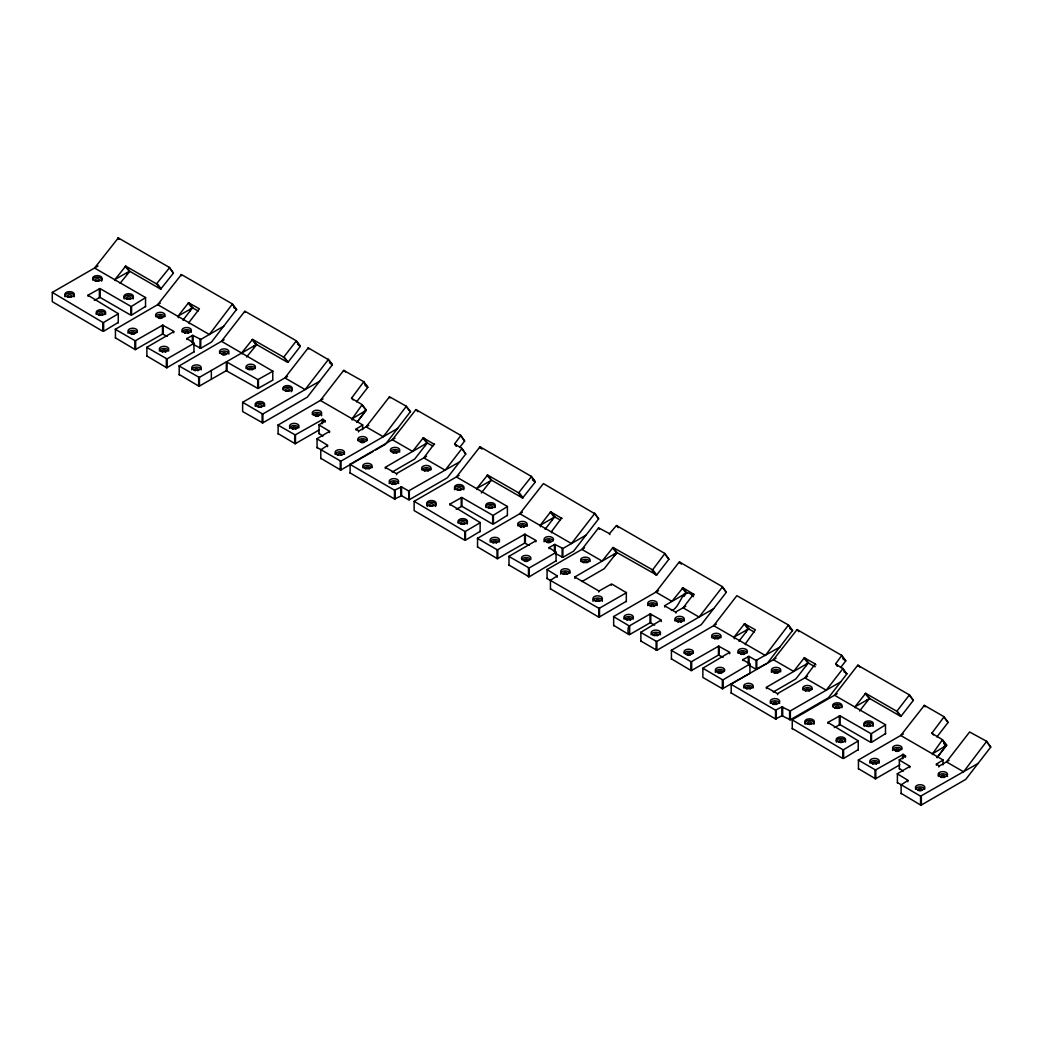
<?xml version="1.0" encoding="UTF-8"?>
<svg xmlns="http://www.w3.org/2000/svg" width="1043" height="1043" viewBox="0 0 1043 1043"><rect width="100%" height="100%" fill="white"/><g stroke="black" fill="none" stroke-linecap="round" stroke-linejoin="round"><path stroke-width="1.5" d="M937.031 757.7L946.549 744.937M937.149 757.531L946.614 745.224L943.824 743.607M356.132 430.146L356.067 429.09L362.742 424.944L320.357 400.434L343.682 370.395L363.785 381.712L351.465 398.283L362.117 404.619L366.106 409.782M363.72 382.246L367.749 387.435L364.907 385.18M460.602 435.296L464.63 441.072L460.537 435.244L415.922 409.586L392.364 439.716L412.598 451.397L423.275 437.812L434.579 444.527M531.226 476.86L518.619 492.831L487.602 475.034L491.657 480.236L522.595 498.019L535.228 482.088L531.148 476.26L480.015 446.808L456.404 476.938L507.498 506.52L493.417 515.229L493.417 524.068L507.393 515.255M815.17 663.896L804.27 657.82L793.645 671.392L773.411 659.711L797.074 629.581L841.753 655.434L835.586 663.922L842.809 668.772L826.225 690.205L804.857 677.872L815.196 663.922L815.887 664.847M936.458 765.197L936.392 764.141L943.081 759.995L900.696 735.484L924.359 705.368L944.111 716.763L931.79 733.294L942.455 739.67L946.444 744.832L943.824 743.32M640.871 641.041L656.881 650.284L701.287 624.64L726.332 592.255L722.173 586.544L679.462 561.994L679.528 562.894M837.151 693.712L792.106 719.813L842.835 749.656L842.835 758.496L792.263 728.457M160.531 289.054L129.853 271.336L125.747 266.121L156.502 283.865L160.687 289.107L173.373 273.175L169.383 267.425L118.341 237.934L119.384 239.251M173.425 273.097L169.292 267.347M328.297 359.639L308.246 347.854L284.882 377.918L305.117 389.6L328.297 359.639L332.274 364.907L307.294 397.174L262.719 422.884L242.628 411.555L242.654 402.298L287.529 376.393M332.326 364.828L329.432 362.664M408.543 499.74L401.607 495.738L401.542 486.872L408.543 490.914L409.143 499.806L447.356 477.785L465.726 454.044L461.684 448.229L454.539 443.979L460.602 435.883M465.778 453.966L461.684 448.229M726.254 592.372L722.173 586.544M842.783 668.811L846.786 674.039L842.705 668.211M944.045 717.297L948.074 722.486L943.993 716.658M223.88 326.094L200.791 339.431L200.712 348.297L211.52 342.065L236.605 309.393L232.42 303.969L181.43 274.544L157.676 304.647L209.343 334.49L232.446 303.982M242.054 353.851L242.002 352.547L252.549 339.366L283.709 357.175L296.355 340.839L244.857 311.192L221.442 341.283L272.875 371.217L257.869 379.652L226.422 361.804L226.253 370.708L199.057 386.275L179.2 374.502M375.715 449.937L385.428 444.318L410.486 411.568L406.314 406.235L389.534 396.77L366.119 426.861L383.25 436.743L406.353 406.249M535.255 482.049L532.412 479.858M594.614 513.638L543.403 483.587L519.792 513.717L571.473 543.559L594.614 513.638L598.617 518.866L573.637 551.134L562.868 557.353L562.907 548.501L585.997 535.163M598.643 518.827L594.562 513.052M616.465 525.529L609.49 533.638L598.617 527.849L581.89 549.4L602.124 561.082L613.049 547.471L652.618 569.856L664.899 553.507L616.504 525.542L618.147 527.641M788.443 624.992L736.853 595.696L713.66 625.644L765.34 655.486L788.469 625.018L792.602 630.389L767.518 663.061L756.084 669.293L756.019 660.428L749.03 656.399L749.057 664.143M840.723 667.468L845.782 660.858L842.848 658.824M900.526 716.28L869.679 698.51L854.947 706.815L865.664 693.321L896.458 711.078L900.852 716.293L897.097 710.948L909.431 694.886L857.737 665.251L834.504 695.238L885.611 724.82L871.531 733.529L871.531 742.355L885.559 733.594M897.397 782.537L920.578 796.187L920.578 805.013L921.269 805.053L965.753 779.369L990.733 747.114L986.652 741.286L969.612 731.99L946.457 761.911L963.576 771.794L986.678 741.299M146.88 356.015L166.789 367.788L193.985 351.817M323.043 422.663L322.965 419.312L325.286 420.929L318.884 424.892L329.627 431.307L316.929 438.777L327.658 445.283L320.788 449.885M356.067 429.09L359.118 430.889L368.766 425.335M394.997 438.19L349.966 464.357L394.554 490.184L401.542 486.872M522.426 512.191L477.407 538.384L497.355 549.87L524.825 534.225L535.841 540.352L535.815 541.878M562.907 548.501L554.863 544.394L549.035 547.601L556.141 552.386L529.205 567.953L529.205 576.792L556.049 560.847M903.368 757.713L903.29 754.363L905.624 755.979L899.222 759.943L909.952 766.357L897.267 773.828L907.997 780.333L901.113 784.936M936.392 764.141L939.443 765.94L949.091 760.386M236.5 309.797L232.472 304.608M296.238 341.244L300.267 346.432L288.103 362.156L284.1 356.928M300.267 346.432L297.464 344.203M367.749 387.435L356.537 401.907M362.143 405.232L366.106 410.342L352.156 418.791L362.182 404.671M410.394 412.05L406.379 406.874M464.63 441.072L459.676 447.473M664.86 554.068L668.889 559.257L656.725 574.98L652.722 569.752M668.889 559.257L664.808 553.429M788.469 625.604L792.484 630.793M845.677 661.066L841.649 655.891M909.3 695.199L913.329 700.388L901.191 716.059M913.329 700.388L909.287 694.573M942.468 740.295L946.431 745.393L932.481 753.841L942.507 739.722M990.733 747.114L986.704 741.925M656.686 575.006L617.195 552.712L614.288 555.763L614.288 554.055M357.606 421.476L366.223 409.886M356.823 422.48L366.276 410.173L363.955 411.581L363.955 413.276M671.392 610.481C680.779 608.695 682.422 583.389 693.491 596.752M118.302 237.921L94.548 268.025L145.642 297.607L131.561 306.316L131.561 315.142L145.603 306.381M125.747 266.121L115.004 279.459L129.306 271.31M120.075 283.253L129.827 271.323M156.502 283.865L169.344 267.986M189.5 323.682L188.835 322.626L199.422 308.832L188.535 302.757L178.197 315.951L192.629 307.92L198.196 310.983M182.968 320.175L192.199 308.246L188.235 302.978M246.565 357.032L256.721 344.594M432.884 446.039L427.213 443.027L414.762 458.972L392.194 472.01M461.71 448.855L445.178 470.21L423.797 457.864L434.201 443.979M487.602 475.034L476.847 488.424L491.657 480.236M481.305 492.974L491.253 480.249L486.964 475.269M562.021 518.527L550.704 511.813L540.235 525.242L554.746 516.989L560.313 520.04M545.085 529.244L554.315 517.315L550.365 512.048M616.726 552.712L604.301 568.657L581.929 581.577M679.019 562.242L655.891 592.124L671.901 601.355L682.943 587.809L693.569 594.158L683.113 607.834L699.11 617.065L722.238 587.196M745.562 643.544L755.419 629.829L744.519 623.753L734.168 636.986L748.613 628.929L754.193 631.98M738.965 641.171L748.196 629.242L744.233 623.975M815.248 666.803L808.234 663.035L795.822 678.967L773.254 692.004M846.786 674.039L828.403 697.78L790.294 719.787L781.937 715.72L781.898 706.906L790.294 710.948L840.762 681.822M859.641 710.974L869.327 698.562L865.103 693.53M936.875 736.958L948.074 722.486M244.57 311.414L245.314 312.378M343.486 370.565L343.981 371.204M612.463 547.718L616.426 552.816M796.539 629.842L797.035 630.48M857.633 665.356L858.128 666.008M923.811 705.616L924.567 706.58M160.309 303.122L115.291 329.314L135.238 340.8L162.695 325.155L173.725 331.283L173.699 332.808M200.791 339.431L192.746 335.325L186.906 338.532L194.024 343.316L167.076 358.883L167.115 367.697M350.122 472.935L394.515 498.997L401.607 495.738M477.551 546.936L497.407 558.709L524.681 543.103L529.283 545.398M748.991 656.373L742.812 659.711L749.917 663.948L749.956 672.8M901.113 793.332L920.578 805.013M100.128 288.611L100.05 297.411L130.792 315.155L130.792 306.316L99.959 288.546L87.938 295.234L118.42 313.721L103.635 322.443L103.635 331.283L118.302 322.417M115.434 337.867L135.29 349.64L162.565 334.034L167.167 336.328M242.654 402.298L262.719 414.045L319.653 381.203M272.731 370.904L272.797 379.782M320.788 458.281L340.748 470.054L372.938 451.541M584.536 547.875L546.988 569.569L557.275 575.892L550.365 580.364L599.073 608.421L626.452 592.724L611.993 584.145L611.263 585.266M547.08 578.33L550.847 580.951M716.306 624.118L671.301 650.35L691.222 661.797L718.64 646.165L729.722 652.279L702.839 668.211L702.878 677.455L722.46 688.758L749.956 673.204M671.431 658.863L691.274 670.636L718.549 655.03L723.151 657.325M702.813 668.224L722.838 679.958L749.956 663.961M414.162 501.331L464.722 531.356L464.722 540.196L414.123 510.575L414.162 501.331L459.037 475.412M288.064 362.182L283.396 357.123M52.306 292.405L102.866 322.443L102.866 331.283L52.267 301.662L52.306 292.405L98.003 266.03M456.182 509.258L461.945 506.337L492.648 524.068L492.648 515.229L461.814 497.459L449.794 504.147L480.275 522.634L465.491 531.356L465.491 540.196L480.158 531.33M535.841 540.756L508.854 556.414L529.153 567.979M550.469 588.852L598.956 617.234L626.348 601.263M616.661 552.686L574.771 577.001L598.943 591.029L611.263 584.158M654.704 625.083L650.089 622.788L629.659 634.574C627.117 635.656 627.73 624.835 629.659 625.735L650.232 613.91L661.223 620.024L640.715 632.397L656.66 641.523L713.647 608.682M834.296 727.558L840.045 724.637L870.749 742.368L870.749 733.529L839.915 715.759L827.894 722.447L858.363 740.895L843.604 749.656L843.604 758.496L858.272 749.63M173.725 331.687L146.724 347.371L167.036 358.909M224.089 339.757L179.07 365.989L199.278 377.423L256.369 344.568M323.004 398.908L277.986 425.101L295.195 434.918L322.965 419.312M278.129 433.653L295.195 443.744L319.458 429.807M319.028 433.406L322.939 436.117M317.072 447.486L340.852 461.202L397.787 428.36M480.119 531.747L480.158 522.504M508.997 565.084L529.153 576.805M550.443 580.038L550.469 589.295M658.537 590.586L613.532 616.622L628.903 625.735M613.662 625.331L628.903 634.574M776.057 658.185L731.026 684.286L775.562 710.166L781.898 706.906M731.182 692.93L775.562 718.992L781.898 715.746M858.233 750.047L858.233 740.778M903.329 733.959L858.298 760.06L875.52 769.969L903.29 754.363M858.454 768.704L875.52 778.795L899.783 764.858M899.353 768.456L903.264 771.168M944.293 748.326L944.293 746.188M944.293 746.632L946.614 745.224M94.326 300.345L100.05 297.411M226.253 370.708L257.921 388.491L272.731 380.174M427.122 443.001L385.245 467.355L396.444 473.639L426.509 456.312M408.582 490.927L459.715 461.814M551.617 531.656L551.617 532.751M682.226 588.004L686.19 593.102L664.547 605.761L675.486 612.072L685.812 606.27M756.019 660.428L779.877 647.09M808.234 663.035L766.292 687.35L777.491 693.634L807.556 676.307M920.578 796.187L978.112 763.411M199.409 386.21L199.435 377.357M258.429 379.6L258.468 388.413M461.215 506.363L461.215 497.524M255.965 344.711L252.015 339.614M200.712 348.297L193.072 344.242M562.829 557.366L555.189 553.311M129.371 271.349L125.108 266.356M551.408 531.708L561.629 517.98M745.158 643.661L745.484 644.691M939.182 774.806L938.804 773.619M480.197 446.847L480.992 447.838M287.425 362.312L256.747 344.607L252.719 339.418M679.684 562.021L681.34 564.12M652.018 569.947L656.047 575.136M257.699 379.587L257.699 388.413M226.983 370.682L227.022 361.869M461.945 506.337L461.984 497.524M198.678 386.184L198.678 377.357M233.684 307.568L236.539 309.236M789.681 628.564L792.432 630.155M843.956 671.796L846.786 673.439M749.057 665.238L756.019 669.254M664.678 605.931L664.704 607.052M626.321 592.411L626.321 601.681M841.597 655.239L845.625 660.428M535.176 481.449L531.148 476.26M332.209 364.268L328.193 359.079M454.683 444.188L456.326 446.287M300.215 345.794L296.186 340.605M924.528 705.407L925.532 706.711M931.907 732.981L933.42 734.924M858.337 665.16L859.849 667.103M865.781 693.36L869.81 698.549M835.704 663.57L837.464 665.838M835.769 664.208L837.373 666.281M797.243 629.633L798.847 631.706M804.688 657.846L808.716 663.022M803.984 658.042L807.947 663.139M744.937 623.779L748.965 628.955M693.386 593.832L694.143 594.81M682.943 587.809L686.972 592.985M609.216 533.586L609.972 534.564M598.46 527.98L599.477 529.283M613.167 547.523L617.195 552.712M551.069 511.839L555.098 517.028M519.062 492.583L523.091 497.772M518.358 492.778L522.387 497.967M481.24 448.164L481.996 449.129M479.519 447.069L480.275 448.034M454.657 443.562L456.417 445.83M416.196 409.638L417.8 411.711M423.641 437.838L427.656 443.027M422.923 438.047L426.887 443.145M389.248 396.979L390.004 397.957M363.655 381.608L367.684 386.784M344.19 370.356L345.455 371.986M351.582 397.931L353.095 399.873M308.011 348.036L308.767 349.014M180.791 274.765L181.547 275.743M188.952 302.77L192.968 307.959M157.206 283.67L161.235 288.859M117.663 238.143L118.68 239.447M942.963 759.891L942.963 764.858M938.804 765.888L938.804 766.996M932.52 753.424L932.52 754.532M921.347 796.187L921.347 805.013M909.796 766.54L909.796 767.648M907.84 780.607L907.84 781.715M905.507 756.071L905.507 757.179M902.612 754.402L902.612 758.822M901.113 784.505L901.113 793.775M899.353 759.63L899.353 768.9M897.397 773.697L897.397 782.98M885.494 724.716L885.507 733.985M875.794 769.877L875.794 778.717M875.025 769.877L875.025 778.717M866.889 699.905L866.889 701.6M858.454 759.878L858.454 769.147M855.117 706.698L855.117 707.806M840.084 715.824L840.084 724.65M839.315 715.824L839.315 724.65M828.012 722.356L828.012 723.451M805.796 664.378L805.796 666.073M792.263 719.618L792.263 728.901M790.372 710.909L790.372 719.748M789.603 710.909L789.603 719.748M782.667 706.906L782.667 715.746M777.661 693.569L777.661 694.677M776.292 710.14L776.292 718.979M775.536 710.14L775.536 718.979M766.449 687.533L766.449 688.641M756.775 660.428L756.775 669.254M748.3 656.412L748.3 663.778M746.058 630.311L746.058 632.006M742.968 659.489L742.968 660.597M734.272 637.104L734.272 638.759M731.182 684.091L731.182 693.373M729.683 652.709L729.683 653.805M723.112 679.867L723.112 688.706M722.343 679.867L722.343 688.706M719.24 646.23L719.24 655.069M718.471 646.23L718.471 655.069M691.665 661.718L691.665 670.545M690.896 661.718L690.896 670.545M684.052 594.341L684.052 596.035M675.916 611.98L675.916 613.088M671.431 650.037L671.431 659.306M661.223 620.455L661.223 621.563M656.881 641.445L656.881 650.284M656.112 641.445L656.112 650.284M650.78 613.988L650.78 622.827M650.011 613.988L650.011 622.827M640.871 632.214L640.871 641.484M629.659 625.735L629.659 634.574M613.662 616.504L613.662 625.774M599.503 608.33L599.503 617.156M598.734 590.951L598.734 592.059M598.747 608.33L598.747 617.156M574.928 576.779L574.928 578.435M562.138 548.501L562.138 557.327M557.118 576.179L557.118 577.287M556.049 552.021L556.049 561.29M555.189 544.485L555.189 552.203M554.42 544.485L554.42 551.838M552.177 518.384L552.177 520.079M549.087 547.562L549.087 548.657M547.08 569.491L547.08 578.774M540.404 525.177L540.404 526.728M528.475 567.94L528.475 576.766M525.372 534.303L525.372 543.129M524.603 534.303L524.603 543.129M508.997 556.258L508.997 565.528M507.393 506.429L507.393 515.698M497.785 549.778L497.785 558.618M497.029 549.778L497.029 558.618M488.789 481.605L488.789 483.3M477.551 538.097L477.551 547.379M477.016 488.398L477.016 489.506M449.898 504.056L449.898 505.164M424.749 444.383L424.749 446.078M409.312 490.914L409.312 499.74M400.851 486.912L400.851 495.738M396.614 473.574L396.614 474.669M395.245 490.145L395.245 498.984M394.476 490.145L394.476 498.984M385.402 467.538L385.402 468.646M362.638 424.84L362.638 429.703M358.466 430.837L358.466 431.932M352.182 418.373L352.182 420.029M350.122 464.096L350.122 473.379M341.022 461.136L341.022 469.963M340.253 461.136L340.253 469.963M329.471 431.489L329.471 432.597M327.515 445.557L327.515 446.665M325.168 421.02L325.168 422.128M322.274 419.351L322.274 423.771M320.788 449.442L320.788 458.724M319.028 424.579L319.028 433.849M317.072 438.647L317.072 447.916M295.469 434.827L295.469 443.666M294.7 434.827L294.7 443.666M278.129 424.827L278.129 434.097M262.888 413.98L262.888 422.819M262.119 413.98L262.119 422.819M253.827 345.95L253.827 347.658M211.338 370.487L211.338 379.326M200.021 339.431L200.021 348.258M193.933 342.951L193.933 352.221M193.072 335.416L193.072 343.695M192.303 335.416L192.303 342.769M190.061 309.315L190.061 311.01M186.971 338.493L186.971 339.601M179.2 365.676L179.2 374.945M178.288 316.107L178.288 317.763M166.345 358.87L166.345 367.697M163.243 325.233L163.243 334.073M162.486 325.233L162.486 334.073M146.88 347.189L146.88 356.458M145.538 297.516L145.538 306.785M135.668 340.709L135.668 349.548M134.912 340.709L134.912 349.548M126.933 272.692L126.933 274.387M118.276 313.565L118.263 322.835M115.434 329.027L115.434 338.31M115.16 279.485L115.16 280.593M99.359 288.611L99.359 297.438M88.042 295.143L88.042 296.251M255.222 406.17A4.733 2.738 0 0 1 259.929 403.159A4.733 2.738 0 0 1 264.635 406.17M282.809 389.678A4.733 2.738 0 0 1 288.246 387.253A4.733 2.738 0 0 1 292.157 390.512M291.662 391.281A4.733 2.738 0 0 1 291.153 391.712M64.875 295.717A4.733 2.738 0 0 1 70.546 293.318A4.733 2.738 0 0 1 74.092 296.825M65.07 296.825A4.733 2.738 0 0 1 64.953 296.551M96.204 314.36A4.733 2.738 0 0 1 100.91 311.349A4.733 2.738 0 0 1 105.617 314.36M133.295 298.637A4.733 2.738 0 0 1 133.178 298.911M124.156 298.911A4.733 2.738 0 0 1 127.702 295.404A4.733 2.738 0 0 1 133.374 297.803M101.836 280.815A4.733 2.738 0 0 1 101.666 281.062M92.592 279.98A4.733 2.738 0 0 1 97.325 277.242A4.733 2.738 0 0 1 102.058 279.98M96.699 281.102A2.034 1.173 0 0 1 95.682 279.289A2.034 1.173 0 0 1 98.968 279.289A2.034 1.173 0 0 1 97.938 281.102M872.9 764.011A2.034 1.173 0 0 1 873.226 762.459A2.034 1.173 0 0 1 875.911 762.459A2.034 1.173 0 0 1 876.25 764.011M941.855 777.556A2.034 1.173 0 0 1 941.268 775.783A2.034 1.173 0 0 1 944.397 775.783A2.034 1.173 0 0 1 943.824 777.556M921.425 790.542A2.034 1.173 0 0 1 918.205 790.02A2.034 1.173 0 0 1 920.213 788.469A2.034 1.173 0 0 1 921.986 790.112M892.573 750.517A4.733 2.738 0 0 1 896.315 747.557A4.733 2.738 0 0 1 901.791 749.409M938.205 775.979A4.733 2.738 0 0 1 943.328 773.815A4.733 2.738 0 0 1 947.565 776.527M915.493 789.082A4.733 2.738 0 0 1 920.122 786.904A4.733 2.738 0 0 1 924.763 789.082M869.862 763.059A4.733 2.738 0 0 1 874.569 760.608A4.733 2.738 0 0 1 879.275 763.059M195.328 370.773A2.034 1.173 0 0 1 194.963 369.039A2.034 1.173 0 0 1 198.001 369.039A2.034 1.173 0 0 1 197.635 370.773M248.951 369.717A2.034 1.173 0 0 1 250.724 367.97A2.034 1.173 0 0 1 252.497 369.717M219.552 353.251A4.733 2.738 0 0 1 224.91 351.113A4.733 2.738 0 0 1 228.886 354.099M191.743 369.809A4.733 2.738 0 0 1 196.475 367.071A4.733 2.738 0 0 1 201.208 369.809M246.096 368.583A4.733 2.738 0 0 1 250.724 366.406A4.733 2.738 0 0 1 255.366 368.583M583.572 562.672A2.034 1.173 0 0 1 585.345 560.925A2.034 1.173 0 0 1 587.118 562.672M563.559 574.211A2.034 1.173 0 0 1 565.332 572.477A2.034 1.173 0 0 1 567.118 574.211M595.879 601.329A2.034 1.173 0 0 1 597.652 599.582A2.034 1.173 0 0 1 599.425 601.329M593.011 601.316A4.733 2.738 0 0 1 597.652 598.03A4.733 2.738 0 0 1 602.28 601.316M560.704 574.211A4.733 2.738 0 0 1 564.367 570.977A4.733 2.738 0 0 1 569.973 573.089M580.716 561.538A4.733 2.738 0 0 1 585.345 559.361A4.733 2.738 0 0 1 589.973 561.538M627.104 620.077A2.034 1.173 0 0 1 627.273 618.473A2.034 1.173 0 0 1 630.05 618.473A2.034 1.173 0 0 1 630.22 620.077M651.288 606.531A2.034 1.173 0 0 1 650.91 604.784A2.034 1.173 0 0 1 653.948 604.784A2.034 1.173 0 0 1 653.583 606.531M678.315 622.149A2.034 1.173 0 0 1 678.133 620.455A2.034 1.173 0 0 1 681.092 620.455A2.034 1.173 0 0 1 680.91 622.149M654.248 635.748A2.034 1.173 0 0 1 654.417 634.144A2.034 1.173 0 0 1 657.194 634.144A2.034 1.173 0 0 1 657.364 635.748M651.093 634.718A4.733 2.738 0 0 1 655.812 632.267A4.733 2.738 0 0 1 660.519 634.718M674.899 620.976A4.733 2.738 0 0 1 679.606 618.525A4.733 2.738 0 0 1 684.312 620.976M647.703 605.566A4.733 2.738 0 0 1 652.436 602.828A4.733 2.738 0 0 1 657.168 605.566M623.949 619.047A4.733 2.738 0 0 1 628.655 616.596A4.733 2.738 0 0 1 633.362 619.047M714.52 638.811A2.034 1.173 0 0 1 716.293 637.064A2.034 1.173 0 0 1 718.066 638.811M719.044 673.283A2.034 1.173 0 0 1 718.471 671.509A2.034 1.173 0 0 1 721.6 671.509A2.034 1.173 0 0 1 721.013 673.283M741.651 654.469A2.034 1.173 0 0 1 741.078 652.709A2.034 1.173 0 0 1 744.207 652.709A2.034 1.173 0 0 1 743.62 654.469M737.936 653.166A4.733 2.738 0 0 1 742.394 650.728A4.733 2.738 0 0 1 747.27 652.892M711.665 637.677A4.733 2.738 0 0 1 716.293 635.5A4.733 2.738 0 0 1 720.922 637.677M715.302 672.253A4.733 2.738 0 0 1 719.07 669.58A4.733 2.738 0 0 1 724.377 671.17M684.195 653.335A4.733 2.738 0 0 1 688.706 651.432A4.733 2.738 0 0 1 693.217 653.335M774.923 673.256A2.034 1.173 0 0 1 774.558 671.509A2.034 1.173 0 0 1 777.596 671.509A2.034 1.173 0 0 1 777.218 673.256M805.652 690.948A2.034 1.173 0 0 1 807.425 689.214A2.034 1.173 0 0 1 809.199 690.948M743.737 687.95A4.733 2.738 0 0 1 748.457 685.499A4.733 2.738 0 0 1 753.163 687.95M746.775 688.901A2.034 1.173 0 0 1 747.101 687.363A2.034 1.173 0 0 1 749.8 687.363A2.034 1.173 0 0 1 750.126 688.901M770.255 703.256A4.733 2.738 0 0 1 774.962 700.805A4.733 2.738 0 0 1 779.669 703.256M773.984 704.56A2.034 1.173 0 0 1 773.398 702.799A2.034 1.173 0 0 1 776.527 702.799A2.034 1.173 0 0 1 775.953 704.56M771.338 672.292A4.733 2.738 0 0 1 775.588 669.567A4.733 2.738 0 0 1 780.712 671.731M802.784 689.827A4.733 2.738 0 0 1 807.178 687.663A4.733 2.738 0 0 1 811.923 689.553M814.048 724.038A4.733 2.738 0 0 1 813.892 724.285M805.196 724.285A4.733 2.738 0 0 1 805.04 724.038M804.805 723.203A4.733 2.738 0 0 1 809.537 720.478A4.733 2.738 0 0 1 814.27 723.203M845.508 741.86A4.733 2.738 0 0 1 845.391 742.121M836.369 742.121A4.733 2.738 0 0 1 839.902 738.627A4.733 2.738 0 0 1 845.586 741.012M873.134 726.124A4.733 2.738 0 0 1 872.965 726.371M864.282 726.371A4.733 2.738 0 0 1 864.112 726.124M863.891 725.289A4.733 2.738 0 0 1 868.623 722.564A4.733 2.738 0 0 1 873.356 725.289M832.653 706.632A4.733 2.738 0 0 1 838.246 704.52A4.733 2.738 0 0 1 841.91 707.754M521.122 527.21A2.034 1.173 0 0 1 520.939 525.503A2.034 1.173 0 0 1 523.899 525.503A2.034 1.173 0 0 1 523.716 527.21M493.156 542.908A2.034 1.173 0 0 1 493.482 541.356A2.034 1.173 0 0 1 496.168 541.356A2.034 1.173 0 0 1 496.494 542.908M544.068 541.799A4.733 2.738 0 0 1 547.797 538.84A4.733 2.738 0 0 1 553.285 540.691M517.784 525.75A4.733 2.738 0 0 1 522.908 523.586A4.733 2.738 0 0 1 527.158 526.311M521.656 559.504A4.733 2.738 0 0 1 526.154 557.601A4.733 2.738 0 0 1 530.665 559.504M490.119 541.956A4.733 2.738 0 0 1 494.825 539.505A4.733 2.738 0 0 1 499.532 541.956M132.096 334.281A2.034 1.173 0 0 1 131.066 332.482A2.034 1.173 0 0 1 134.351 332.482A2.034 1.173 0 0 1 133.321 334.281M162.486 352.012A2.034 1.173 0 0 1 162.656 350.409A2.034 1.173 0 0 1 165.433 350.409A2.034 1.173 0 0 1 165.602 352.012M185.093 333.199A2.034 1.173 0 0 1 185.263 331.596A2.034 1.173 0 0 1 188.04 331.596A2.034 1.173 0 0 1 188.209 333.199M182.017 331.896A4.733 2.738 0 0 1 186.893 329.718A4.733 2.738 0 0 1 191.351 332.169M155.668 316.681A4.733 2.738 0 0 1 160.296 314.504A4.733 2.738 0 0 1 164.937 316.681M159.331 350.983A4.733 2.738 0 0 1 164.038 348.531A4.733 2.738 0 0 1 168.744 350.983M127.976 333.173A4.733 2.738 0 0 1 131.979 330.475A4.733 2.738 0 0 1 137.22 332.339M292.94 429.194A2.034 1.173 0 0 1 292.77 427.487A2.034 1.173 0 0 1 295.717 427.487A2.034 1.173 0 0 1 295.547 429.194M315.09 415.649A2.034 1.173 0 0 1 316.929 414.006A2.034 1.173 0 0 1 318.832 415.622A2.034 1.173 0 0 1 315.521 416.014M338.128 455.256A2.034 1.173 0 0 1 338.454 453.718A2.034 1.173 0 0 1 341.139 453.718A2.034 1.173 0 0 1 341.465 455.256M312.313 414.619A4.733 2.738 0 0 1 317.919 412.506A4.733 2.738 0 0 1 321.583 415.74M357.997 440.654A4.733 2.738 0 0 1 362.508 438.751A4.733 2.738 0 0 1 367.019 440.654M335.09 454.305A4.733 2.738 0 0 1 339.796 451.854A4.733 2.738 0 0 1 344.503 454.305M289.511 428.295A4.733 2.738 0 0 1 293.748 425.57A4.733 2.738 0 0 1 298.872 427.734M393.719 453.184A2.034 1.173 0 0 1 393.537 451.489A2.034 1.173 0 0 1 396.496 451.489A2.034 1.173 0 0 1 396.314 453.184M424.592 470.954A2.034 1.173 0 0 1 426.365 469.22A2.034 1.173 0 0 1 428.138 470.954M362.768 467.681A4.733 2.738 0 0 1 367.397 465.504A4.733 2.738 0 0 1 372.025 467.681M365.624 468.802A2.034 1.173 0 0 1 367.397 467.068A2.034 1.173 0 0 1 369.17 468.802M389.182 483.548A4.733 2.738 0 0 1 393.915 480.81A4.733 2.738 0 0 1 398.648 483.548M392.611 484.447A2.034 1.173 0 0 1 392.429 482.74A2.034 1.173 0 0 1 395.388 482.74A2.034 1.173 0 0 1 395.206 484.447M390.682 451.202A4.733 2.738 0 0 1 395.74 449.585A4.733 2.738 0 0 1 399.73 452.01M421.737 469.832A4.733 2.738 0 0 1 426.365 467.655A4.733 2.738 0 0 1 430.994 469.832M427.539 506.455A4.733 2.738 0 0 1 428.308 502.869A4.733 2.738 0 0 1 434.579 502.869A4.733 2.738 0 0 1 435.335 506.455M467.277 523.834A4.733 2.738 0 0 1 467.121 524.081M458.033 522.999A4.733 2.738 0 0 1 462.766 520.261A4.733 2.738 0 0 1 467.499 522.999M462.153 524.121A2.034 1.173 0 0 1 461.123 522.308A2.034 1.173 0 0 1 464.409 522.308A2.034 1.173 0 0 1 463.392 524.121M485.895 507.55A4.733 2.738 0 0 1 490.523 504.264A4.733 2.738 0 0 1 495.151 507.55M463.809 489.454A4.733 2.738 0 0 1 463.692 489.728M454.67 489.728A4.733 2.738 0 0 1 458.203 486.221A4.733 2.738 0 0 1 463.887 488.619M686.49 592.998L684.312 595.814L684.312 594.249L686.49 592.998M257.556 406.601A4.733 2.738 0 0 0 264.661 404.228A4.733 2.738 0 0 0 257.556 401.868A4.733 2.738 0 0 0 257.556 406.601M258.912 406.9A2.034 1.173 0 0 0 261.949 405.883A2.034 1.173 0 0 0 258.912 404.88A2.034 1.173 0 0 0 258.912 406.9M285.156 390.669A4.733 2.738 0 0 0 292.249 388.296A4.733 2.738 0 0 0 285.156 385.936A4.733 2.738 0 0 0 285.156 390.669M286.512 390.969A2.034 1.173 0 0 0 289.55 389.965A2.034 1.173 0 0 0 286.512 388.948A2.034 1.173 0 0 0 286.512 390.969M67.221 296.707A4.733 2.738 0 0 0 74.314 294.335A4.733 2.738 0 0 0 67.221 291.975A4.733 2.738 0 0 0 67.221 296.707M68.395 296.942A2.034 1.173 0 0 0 71.602 296.121A2.034 1.173 0 0 0 68.76 294.921A2.034 1.173 0 0 0 68.395 296.942M98.55 314.79A4.733 2.738 0 0 0 105.643 312.431A4.733 2.738 0 0 0 98.55 310.058A4.733 2.738 0 0 0 98.55 314.79M99.724 315.038A2.034 1.173 0 0 0 102.931 314.204A2.034 1.173 0 0 0 100.089 313.017A2.034 1.173 0 0 0 99.724 315.038M126.294 298.793A4.733 2.738 0 0 0 133.4 296.421A4.733 2.738 0 0 0 126.294 294.061A4.733 2.738 0 0 0 126.294 298.793M94.952 280.697A4.733 2.738 0 0 0 102.058 278.325A4.733 2.738 0 0 0 94.952 275.965A4.733 2.738 0 0 0 94.952 280.697M127.65 299.093A2.034 1.173 0 0 0 130.701 298.076A2.034 1.173 0 0 0 127.65 297.059A2.034 1.173 0 0 0 127.65 299.093M653.153 635.057A4.733 2.738 0 0 0 660.532 632.984A4.733 2.738 0 0 0 653.739 630.337A4.733 2.738 0 0 0 653.153 635.057M626.009 619.386A4.733 2.738 0 0 0 633.375 617.313A4.733 2.738 0 0 0 626.595 614.666A4.733 2.738 0 0 0 626.009 619.386M896.093 751.182A2.034 1.173 0 0 0 899.301 750.347A2.034 1.173 0 0 0 896.458 749.161A2.034 1.173 0 0 0 896.093 751.182M894.92 750.386A4.733 2.738 0 0 0 902.012 748.027A4.733 2.738 0 0 0 894.92 745.654A4.733 2.738 0 0 0 894.92 750.386M940.473 776.696A4.733 2.738 0 0 0 947.565 774.323A4.733 2.738 0 0 0 940.473 771.963A4.733 2.738 0 0 0 940.473 776.696M917.762 789.799A4.733 2.738 0 0 0 924.854 787.439A4.733 2.738 0 0 0 917.762 785.066A4.733 2.738 0 0 0 917.762 789.799M872.209 763.502A4.733 2.738 0 0 0 879.301 761.129A4.733 2.738 0 0 0 872.209 758.769A4.733 2.738 0 0 0 872.209 763.502M222.993 354.763A2.034 1.173 0 0 0 226.201 353.942A2.034 1.173 0 0 0 223.358 352.743A2.034 1.173 0 0 0 222.993 354.763M221.807 353.981A4.733 2.738 0 0 0 228.912 351.608A4.733 2.738 0 0 0 221.807 349.249A4.733 2.738 0 0 0 221.807 353.981M194.115 369.965A4.733 2.738 0 0 0 201.208 367.605A4.733 2.738 0 0 0 194.115 365.233A4.733 2.738 0 0 0 194.115 369.965M247.947 369.144A4.733 2.738 0 0 0 255.431 367.214A4.733 2.738 0 0 0 248.795 364.437A4.733 2.738 0 0 0 247.947 369.144M595.279 600.911A4.733 2.738 0 0 0 602.385 598.552A4.733 2.738 0 0 0 595.279 596.179A4.733 2.738 0 0 0 595.279 600.911M562.972 573.806A4.733 2.738 0 0 0 570.078 571.434A4.733 2.738 0 0 0 562.972 569.074A4.733 2.738 0 0 0 562.972 573.806M582.568 562.099A4.733 2.738 0 0 0 590.051 560.169A4.733 2.738 0 0 0 583.415 557.392A4.733 2.738 0 0 0 582.568 562.099M649.776 605.618A4.733 2.738 0 0 0 657.155 603.558A4.733 2.738 0 0 0 650.363 600.898A4.733 2.738 0 0 0 649.776 605.618M677.246 621.419A4.733 2.738 0 0 0 684.338 619.047A4.733 2.738 0 0 0 677.246 616.687A4.733 2.738 0 0 0 677.246 621.419M687.689 655.187A2.034 1.173 0 0 0 690.727 654.17A2.034 1.173 0 0 0 687.689 653.153A2.034 1.173 0 0 0 687.689 655.187M740.269 653.609A4.733 2.738 0 0 0 747.375 651.236A4.733 2.738 0 0 0 740.269 648.876A4.733 2.738 0 0 0 740.269 653.609M713.516 638.238A4.733 2.738 0 0 0 721 636.308A4.733 2.738 0 0 0 714.364 633.531A4.733 2.738 0 0 0 713.516 638.238M717.662 672.422A4.733 2.738 0 0 0 724.768 670.049A4.733 2.738 0 0 0 717.662 667.689A4.733 2.738 0 0 0 717.662 672.422M686.333 654.326A4.733 2.738 0 0 0 693.439 651.966A4.733 2.738 0 0 0 686.333 649.593A4.733 2.738 0 0 0 686.333 654.326M746.084 688.393A4.733 2.738 0 0 0 753.189 686.033A4.733 2.738 0 0 0 746.084 683.66A4.733 2.738 0 0 0 746.084 688.393M772.589 703.699A4.733 2.738 0 0 0 779.695 701.339A4.733 2.738 0 0 0 772.589 698.966A4.733 2.738 0 0 0 772.589 703.699M773.71 672.448A4.733 2.738 0 0 0 780.803 670.075A4.733 2.738 0 0 0 773.71 667.716A4.733 2.738 0 0 0 773.71 672.448M805.053 690.544A4.733 2.738 0 0 0 812.158 688.171A4.733 2.738 0 0 0 805.053 685.812A4.733 2.738 0 0 0 805.053 690.544M807.178 723.92A4.733 2.738 0 0 0 814.27 721.547A4.733 2.738 0 0 0 807.178 719.188A4.733 2.738 0 0 0 807.178 723.92M808.351 724.155A2.034 1.173 0 0 0 811.558 723.334A2.034 1.173 0 0 0 808.716 722.134A2.034 1.173 0 0 0 808.351 724.155M838.507 742.003A4.733 2.738 0 0 0 845.612 739.643A4.733 2.738 0 0 0 838.507 737.271A4.733 2.738 0 0 0 838.507 742.003M839.68 742.238A2.034 1.173 0 0 0 842.887 741.417A2.034 1.173 0 0 0 840.045 740.23A2.034 1.173 0 0 0 839.68 742.238M866.264 726.006A4.733 2.738 0 0 0 873.356 723.633A4.733 2.738 0 0 0 866.264 721.274A4.733 2.738 0 0 0 866.264 726.006M834.908 707.897A4.733 2.738 0 0 0 842.014 705.537A4.733 2.738 0 0 0 834.908 703.165A4.733 2.738 0 0 0 834.908 707.897M867.607 726.306A2.034 1.173 0 0 0 870.657 725.289A2.034 1.173 0 0 0 867.607 724.272A2.034 1.173 0 0 0 867.607 726.306M836.095 708.145A2.034 1.173 0 0 0 839.302 707.31A2.034 1.173 0 0 0 836.447 706.124A2.034 1.173 0 0 0 836.095 708.145M524.968 561.277A2.034 1.173 0 0 0 528.175 560.443A2.034 1.173 0 0 0 525.333 559.257A2.034 1.173 0 0 0 524.968 561.277M547.758 542.529A2.034 1.173 0 0 0 550.795 541.526A2.034 1.173 0 0 0 547.758 540.509A2.034 1.173 0 0 0 547.758 542.529M545.997 541.526A4.733 2.738 0 0 0 553.481 539.596A4.733 2.738 0 0 0 546.845 536.819A4.733 2.738 0 0 0 545.997 541.526M520.053 526.467A4.733 2.738 0 0 0 527.158 524.094A4.733 2.738 0 0 0 520.053 521.735A4.733 2.738 0 0 0 520.053 526.467M523.795 560.482A4.733 2.738 0 0 0 530.9 558.122A4.733 2.738 0 0 0 523.795 555.75A4.733 2.738 0 0 0 523.795 560.482M492.465 542.399A4.733 2.738 0 0 0 499.558 540.026A4.733 2.738 0 0 0 492.465 537.666A4.733 2.738 0 0 0 492.465 542.399M159.292 318.258A2.034 1.173 0 0 0 162.33 317.241A2.034 1.173 0 0 0 159.292 316.225A2.034 1.173 0 0 0 159.292 318.258M184.285 332.613A4.733 2.738 0 0 0 191.377 330.24A4.733 2.738 0 0 0 184.285 327.88A4.733 2.738 0 0 0 184.285 332.613M157.936 317.398A4.733 2.738 0 0 0 165.029 315.025A4.733 2.738 0 0 0 157.936 312.665A4.733 2.738 0 0 0 157.936 317.398M161.261 351.269A4.733 2.738 0 0 0 168.744 349.327A4.733 2.738 0 0 0 162.108 346.55A4.733 2.738 0 0 0 161.261 351.269M130.349 333.33A4.733 2.738 0 0 0 137.441 330.957A4.733 2.738 0 0 0 130.349 328.597A4.733 2.738 0 0 0 130.349 333.33M361.491 442.493A2.034 1.173 0 0 0 364.529 441.476A2.034 1.173 0 0 0 361.491 440.472A2.034 1.173 0 0 0 361.491 442.493M314.178 415.179A4.733 2.738 0 0 0 321.661 413.25A4.733 2.738 0 0 0 315.025 410.473A4.733 2.738 0 0 0 314.178 415.179M360.135 441.645A4.733 2.738 0 0 0 367.24 439.272A4.733 2.738 0 0 0 360.135 436.913A4.733 2.738 0 0 0 360.135 441.645M337.019 454.592A4.733 2.738 0 0 0 344.503 452.662A4.733 2.738 0 0 0 337.867 449.885A4.733 2.738 0 0 0 337.019 454.592M291.871 428.451A4.733 2.738 0 0 0 298.976 426.079A4.733 2.738 0 0 0 291.871 423.719A4.733 2.738 0 0 0 291.871 428.451M365.037 468.398A4.733 2.738 0 0 0 372.129 466.025A4.733 2.738 0 0 0 365.037 463.666A4.733 2.738 0 0 0 365.037 468.398M391.542 483.704A4.733 2.738 0 0 0 398.648 481.331A4.733 2.738 0 0 0 391.542 478.972A4.733 2.738 0 0 0 391.542 483.704M392.65 452.453A4.733 2.738 0 0 0 399.756 450.081A4.733 2.738 0 0 0 392.65 447.721A4.733 2.738 0 0 0 392.65 452.453M423.588 470.393A4.733 2.738 0 0 0 431.072 468.463A4.733 2.738 0 0 0 424.436 465.686A4.733 2.738 0 0 0 423.588 470.393M429.077 505.62A4.733 2.738 0 0 0 436.17 503.248A4.733 2.738 0 0 0 429.077 500.888A4.733 2.738 0 0 0 429.077 505.62M430.42 505.92A2.034 1.173 0 0 0 433.471 504.916A2.034 1.173 0 0 0 430.42 503.899A2.034 1.173 0 0 0 430.42 505.92M460.406 523.703A4.733 2.738 0 0 0 467.499 521.344A4.733 2.738 0 0 0 460.406 518.971A4.733 2.738 0 0 0 460.406 523.703M488.15 507.706A4.733 2.738 0 0 0 495.256 505.334A4.733 2.738 0 0 0 488.15 502.974A4.733 2.738 0 0 0 488.15 507.706M456.808 489.61A4.733 2.738 0 0 0 463.913 487.237A4.733 2.738 0 0 0 456.808 484.878A4.733 2.738 0 0 0 456.808 489.61M489.506 508.006A2.034 1.173 0 0 0 492.557 506.989A2.034 1.173 0 0 0 489.506 505.985A2.034 1.173 0 0 0 489.506 508.006M458.164 489.91A2.034 1.173 0 0 0 461.202 488.893A2.034 1.173 0 0 0 458.164 487.876A2.034 1.173 0 0 0 458.164 489.91"/></g></svg>
